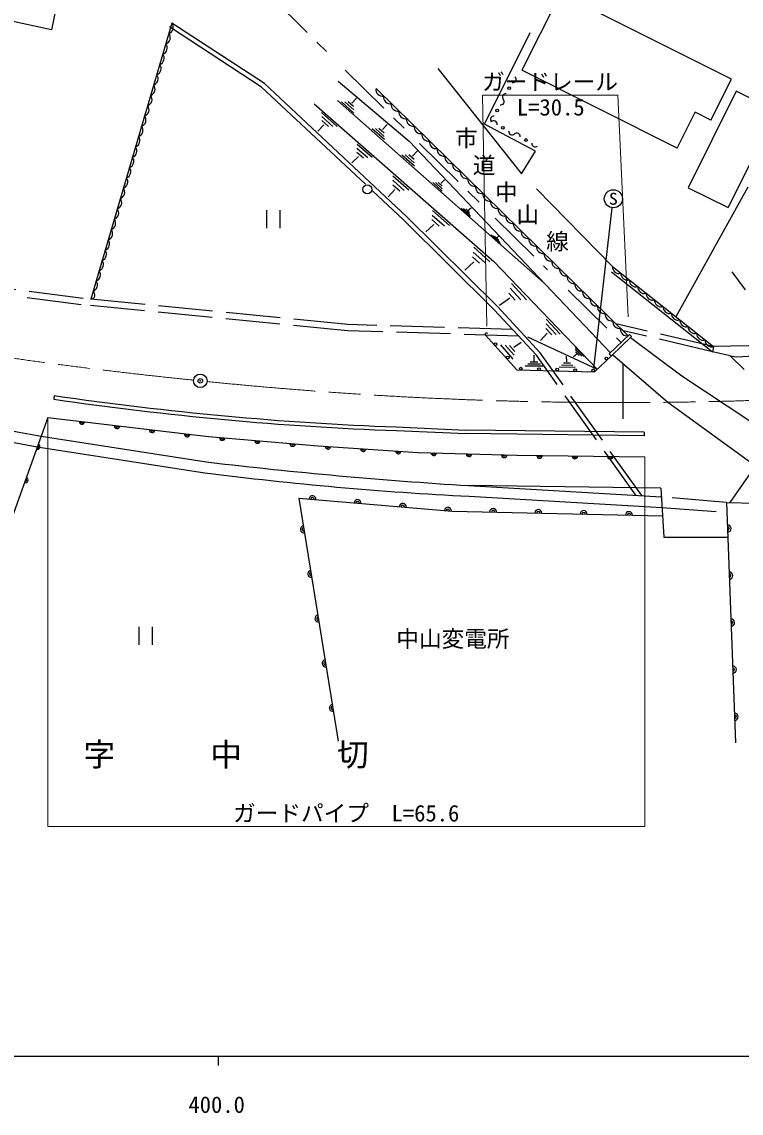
# Model space of a CAD drawing. Units: millimetres, scale not verified. Extents: x 40000 to 680000, y 20000 to 380000.
# Drawn here: x 446332 to 525762, y 198715 to 319309 of the extents above; entities that cross this region are included whole.
import ezdxf
from ezdxf.enums import TextEntityAlignment as Align

# ---------------------------------------------------------------- set-up
doc = ezdxf.new("R2010")
doc.units = ezdxf.units.MM
doc.header["$LTSCALE"] = 1000
doc.header["$PDMODE"] = 32
doc.header["$PDSIZE"] = 500
doc.linetypes.add('CHAIN', pattern=[18.5, 12, -1.5, 3.5, -1.5])
doc.linetypes.add('DASHED', pattern=[7.5, 6, -1.5])
for name, color, linetype, lineweight in [('M-BGD', 7, 'Continuous', 25), ('M-BGD-EXST', 7, 'Continuous', 25), ('M-BMK', 2, 'CHAIN', 13), ('M-BMK-SRVR', 3, 'Continuous', 25), ('M-STR-HTXT', 7, 'Continuous', 13), ('M-STR-STR1', 1, 'Continuous', 25), ('M-TTL-BAND', 7, 'Continuous', 25)]:
    doc.layers.add(name, color=color, linetype=linetype, lineweight=lineweight)
doc.layers.add('M-BMK-HTXT', color=7, linetype='Continuous')
doc.layers.add('M-OTRS', color=6, linetype='Continuous')
doc.styles.add('ＭＳ ゴシック', font='')
doc.styles.get('ＭＳ ゴシック').set_extended_font_data('MS Gothic')

msp = doc.modelspace()

# ---------------------------------------------------------------- linework, layer by layer
at = {"layer": 'M-BGD'}
for p, q in [((451425, 327047), (449604, 318442)), ((505801, 322447), (501542, 313964)), ((524688, 312965), (505801, 322447)), ((449604, 318442), (442093, 320032)), ((462908, 319165), (453939, 288653)), ((472807, 312087), (462635, 318746)), ((473118, 312481), (462908, 319165)), ((497410, 307987), (502460, 318118)), ((492269, 314163), (501517, 302511)), ((518704, 305348), (501542, 313964)), ((488815, 297788), (473118, 312481)), ((481245, 312748), (489093, 306131)), ((522417, 308442), (524688, 312965)), ((484268, 301360), (472807, 312087)), ((485443, 311927), (513296, 284607)), ((525201, 311640), (519904, 300968)), ((529610, 309452), (525201, 311640)), ((478615, 310258), (498435, 292837)), ((481199, 310603), (503984, 290465)), ((483001, 309219), (481636, 310479)), ((482975, 309579), (482000, 310479)), ((482949, 309939), (482364, 310479)), ((482769, 310329), (483275, 310869)), ((479426, 309294), (481141, 307736)), ((479450, 308844), (480675, 307732)), ((518704, 305348), (520692, 309308)), ((522417, 308442), (520692, 309308)), ((529610, 309452), (524313, 298780)), ((479694, 307910), (479030, 307229)), ((479474, 308395), (480209, 307727)), ((486326, 307012), (485756, 307530)), ((486156, 307397), (486674, 307966)), ((503068, 305006), (497410, 307987)), ((486361, 306289), (485031, 307496)), ((486344, 306651), (485394, 307513)), ((483340, 305360), (484528, 304310)), ((483349, 305806), (485011, 304336)), ((489093, 306131), (511331, 282735)), ((483525, 304441), (482788, 303733)), ((483332, 304914), (484045, 304284)), ((489681, 303346), (488298, 304589)), ((489665, 303713), (488678, 304601)), ((489650, 304080), (489057, 304613)), ((489475, 304473), (490020, 305041)), ((501517, 302511), (503068, 305006)), ((487296, 302289), (489063, 300731)), ((487303, 301795), (488565, 300682)), ((492751, 300579), (491718, 301541)), ((492740, 300857), (492003, 301545)), ((492730, 301135), (492287, 301548)), ((492600, 301435), (493010, 301857)), ((488468, 297428), (485053, 300624)), ((487525, 300785), (486788, 299970)), ((487310, 301300), (488067, 300633)), ((503155, 300862), (511544, 292263)), ((526512, 301021), (518536, 286719)), ((519904, 300968), (524313, 298780)), ((491643, 297960), (492993, 296760)), ((491666, 298467), (493556, 296787)), ((495858, 297807), (494843, 298699)), ((495818, 298026), (495093, 298663)), ((495778, 298245), (495343, 298628)), ((495631, 298498), (495946, 298773)), ((498495, 287492), (488468, 297428)), ((498854, 287840), (488815, 297788)), ((491831, 296917), (490953, 296118)), ((491621, 297454), (492431, 296734)), ((499176, 294804), (498114, 295773)), ((499078, 295004), (498320, 295696)), ((498980, 295203), (498525, 295618)), ((498788, 295452), (498950, 295636)), ((496243, 294402), (498028, 292774)), ((496093, 293325), (496858, 292628)), ((496168, 293864), (497443, 292701)), ((496256, 292773), (495266, 291856)), ((498435, 292837), (509870, 280915)), ((511544, 292263), (522702, 283415)), ((511463, 291681), (522596, 282853)), ((500246, 289861), (501434, 288586)), ((500386, 290389), (502048, 288604)), ((500212, 288767), (499081, 287946)), ((500107, 289332), (500819, 288567)), ((503149, 282457), (498495, 287492)), ((503569, 282740), (498854, 287840)), ((504218, 285942), (505318, 284767)), ((504245, 286447), (505785, 284802)), ((504355, 284904), (503613, 284094)), ((504190, 285437), (504850, 284732)), ((500598, 282045), (499233, 283620)), ((500681, 282461), (499706, 283586)), ((500763, 282877), (500178, 283552)), ((500656, 283342), (501488, 283916)), ((502172, 284511), (509870, 280915)), ((522702, 283415), (522596, 282853)), ((530778, 283613), (522702, 283415)), ((502899, 281830), (502905, 282482)), ((506512, 281723), (506461, 282381)), ((507599, 282573), (507245, 282286)), ((507415, 283327), (508413, 282330)), ((507440, 283089), (508152, 282376)), ((507464, 282851), (507892, 282423)), ((524541, 282396), (522596, 282853)), ((526093, 280875), (524541, 282396)), ((524541, 282396), (525271, 282305)), ((525271, 282305), (536378, 282916)), ((503883, 281250), (501906, 281250)), ((503602, 281467), (502190, 281467)), ((503322, 281685), (502474, 281685)), ((507440, 281130), (505673, 281147)), ((507171, 281351), (505908, 281364)), ((506902, 281573), (506144, 281581)), ((449907, 278019), (449873, 277616)), ((449192, 275577), (442935, 258108)), ((449192, 275577), (466954, 273477)), ((487679, 274538), (495374, 274202)), ((487696, 274141), (495369, 273802)), ((515064, 273558), (495369, 273802)), ((515069, 273958), (495374, 274202)), ((515069, 273958), (515064, 273558)), ((448456, 273522), (466959, 270650)), ((466954, 273477), (479046, 272469)), ((448037, 272353), (466540, 269481)), ((479046, 272469), (490084, 271736)), ((490084, 271736), (500986, 271416)), ((500986, 271416), (515108, 271232)), ((516891, 267775), (495669, 268063)), ((495669, 268063), (516947, 266826)), ((516891, 267775), (517212, 262370)), ((476923, 266677), (493839, 265242)), ((476923, 266677), (481274, 239837)), ((495739, 266889), (517017, 265652)), ((524133, 266197), (527426, 266126)), ((524133, 266197), (525141, 239632)), ((493839, 265242), (517073, 264710)), ((517212, 262370), (524278, 262370))]:
    msp.add_line(p, q, dxfattribs=at)
at = {"layer": 'M-BGD', "linetype": 'DASHED'}
for p, q in [((473587, 322344), (479986, 316022)), ((482052, 313980), (488549, 307560)), ((490248, 305882), (496820, 299388)), ((498604, 297625), (504383, 291914)), ((424827, 292428), (453939, 288653)), ((424608, 291751), (453859, 287957)), ((506658, 289666), (512523, 283871)), ((482332, 285863), (453939, 288653)), ((482287, 285164), (453859, 287957)), ((500514, 285307), (482332, 285863)), ((522702, 283415), (511931, 285946)), ((501180, 284587), (482287, 285164)), ((522596, 282853), (512718, 285175)), ((514127, 266990), (503149, 282457)), ((514786, 266952), (503569, 282740)), ((512698, 281457), (512685, 274537)), ((444007, 274329), (448456, 273522)), ((443852, 273112), (448037, 272353)), ((527386, 270311), (524507, 266189)), ((524133, 266197), (516947, 266826)), ((517017, 265652), (524175, 265102))]:
    msp.add_line(p, q, dxfattribs=at)
at = {"layer": 'M-BGD'}
msp.add_lwpolyline([(497542, 284681), (501005, 280843), (509564, 280624), (511430, 282402)], dxfattribs=at)
for centre in [(500156, 311980), (498832, 309501), (499448, 307592), (502004, 306253), (498638, 283691), (499977, 282206), (510902, 282106), (501438, 280982), (503437, 280931), (505436, 280880), (507436, 280828), (509435, 280777)]:
    msp.add_circle(centre, 150, dxfattribs=at)
for centre, radius, start, end in [((462321, 318718), 738, 290.03088, 37.20454), ((461985, 317578), 738, 290.03088, 37.20454), ((461650, 316439), 738, 290.03088, 37.20454), ((461315, 315299), 738, 290.03088, 37.20454), ((460980, 314159), 738, 290.03088, 37.20454), ((460645, 313019), 738, 290.03088, 37.20454), ((500544, 312967), 372, 261.03543, 42.78312), ((459975, 310739), 738, 290.03088, 37.20454), ((460310, 311879), 738, 290.03088, 37.20454), ((486168, 311822), 732, 171.73895, 279.3702), ((499767, 310993), 372, 81.03543, 222.78312), ((459640, 309599), 738, 290.03088, 37.20454), ((487012, 310994), 732, 171.73895, 279.3702), ((487856, 310166), 732, 171.73895, 279.3702), ((499221, 310488), 372, 261.03543, 42.78312), ((459305, 308459), 738, 290.03088, 37.20454), ((488700, 309338), 732, 171.73895, 279.3702), ((498443, 308513), 372, 81.03543, 222.78312), ((458969, 307319), 738, 290.03088, 37.20454), ((489544, 308510), 732, 171.73895, 279.3702), ((490388, 307682), 732, 171.73895, 279.3702), ((498427, 307974), 385, 352.88738, 131.82067), ((458634, 306179), 738, 290.03088, 37.20454), ((491232, 306854), 732, 171.73895, 279.3702), ((500469, 307209), 385, 172.88738, 311.82067), ((500983, 306635), 385, 352.88738, 131.82067), ((458299, 305040), 738, 290.03088, 37.20454), ((492076, 306027), 732, 171.73895, 279.3702), ((492920, 305199), 732, 171.73895, 279.3702), ((503025, 305871), 385, 172.88738, 311.82067), ((457964, 303900), 738, 290.03088, 37.20454), ((493764, 304371), 732, 171.73895, 279.3702), ((457629, 302760), 738, 290.03088, 37.20454), ((494608, 303543), 732, 171.73895, 279.3702), ((495452, 302715), 732, 171.73895, 279.3702), ((457294, 301620), 738, 290.03088, 37.20454), ((496296, 301887), 732, 171.73895, 279.3702), ((456959, 300480), 738, 290.03088, 37.20454), ((497140, 301059), 732, 171.73895, 279.3702), ((497984, 300232), 732, 171.73895, 279.3702), ((456624, 299340), 738, 290.03088, 37.20454), ((498828, 299404), 732, 171.73895, 279.3702), ((456289, 298200), 738, 290.03088, 37.20454), ((499672, 298576), 732, 171.73895, 279.3702), ((455953, 297060), 738, 290.03088, 37.20454), ((500516, 297748), 732, 171.73895, 279.3702), ((501360, 296920), 732, 171.73895, 279.3702), ((455618, 295920), 738, 290.03088, 37.20454), ((502204, 296092), 732, 171.73895, 279.3702), ((455283, 294780), 738, 290.03088, 37.20454), ((503048, 295264), 732, 171.73895, 279.3702), ((503892, 294437), 732, 171.73895, 279.3702), ((454948, 293641), 738, 290.03088, 37.20454), ((504736, 293609), 732, 171.73895, 279.3702), ((454613, 292501), 738, 290.03088, 37.20454), ((505581, 292781), 732, 171.73895, 279.3702), ((506425, 291953), 732, 171.73895, 279.3702), ((512281, 292236), 737, 177.94361, 285.22879), ((453943, 290221), 738, 290.03088, 37.20454), ((454278, 291361), 738, 290.03088, 37.20454), ((507269, 291125), 732, 171.73895, 279.3702), ((513210, 291499), 737, 177.94361, 285.22879), ((514140, 290762), 737, 177.94361, 285.22879), ((453909, 289136), 485, 273.46036, 53.77506), ((508113, 290297), 732, 171.73895, 279.3702), ((508957, 289469), 732, 171.73895, 279.3702), ((515070, 290024), 737, 177.94361, 285.22879), ((509801, 288642), 732, 171.73895, 279.3702), ((516000, 289287), 737, 177.94361, 285.22879), ((516930, 288550), 737, 177.94361, 285.22879), ((510645, 287814), 732, 171.73895, 279.3702), ((511489, 286986), 732, 171.73895, 279.3702), ((517860, 287812), 737, 177.94361, 285.22879), ((518789, 287075), 737, 177.94361, 285.22879), ((512333, 286158), 732, 171.73895, 279.3702), ((519719, 286338), 737, 177.94361, 285.22879), ((497653, 284781), 150, 42.06433, 222.06433), ((513177, 285330), 732, 171.73895, 279.3702), ((520649, 285600), 737, 177.94361, 285.22879), ((521579, 284863), 737, 177.94361, 285.22879), ((522509, 284126), 737, 177.94361, 285.22879), ((500484, 620979), 347074, 261.61516, 267.88848), ((500865, 624286), 349996, 261.62824, 267.84092), ((452972, 275130), 300, 173.25653, 353.25653), ((452972, 275130), 150, 173.25653, 353.25653), ((456845, 274672), 300, 173.25653, 353.25653), ((456845, 274672), 150, 173.25653, 353.25653), ((460718, 274214), 300, 173.25653, 353.25653), ((460718, 274214), 150, 173.25653, 353.25653), ((464591, 273756), 300, 173.25653, 353.25653), ((464591, 273756), 150, 173.25653, 353.25653), ((448036, 272350), 300, 250.29357, 70.29357), ((468469, 273351), 300, 175.23636, 355.23636), ((468469, 273351), 150, 175.23636, 355.23636), ((472356, 273027), 300, 175.23636, 355.23636), ((472356, 273027), 150, 175.23636, 355.23636), ((476242, 272703), 300, 175.23636, 355.23636), ((476242, 272703), 150, 175.23636, 355.23636), ((448036, 272350), 150, 250.29357, 70.29357), ((480130, 272397), 300, 176.2017, 356.2017), ((480130, 272397), 150, 176.2017, 356.2017), ((484021, 272139), 300, 176.2017, 356.2017), ((484021, 272139), 150, 176.2017, 356.2017), ((487913, 271881), 300, 176.2017, 356.2017), ((487913, 271881), 150, 176.2017, 356.2017), ((491807, 271686), 300, 178.31532, 358.31532), ((491807, 271686), 150, 178.31532, 358.31532), ((495706, 271571), 300, 178.31532, 358.31532), ((495706, 271571), 150, 178.31532, 358.31532), ((499604, 271456), 300, 178.31532, 358.31532), ((499604, 271456), 150, 178.31532, 358.31532), ((503503, 271383), 300, 179.25622, 359.25622), ((503503, 271383), 150, 179.25622, 359.25622), ((528080, 788253), 521199, 263.26536, 266.43471), ((507403, 271332), 300, 179.25622, 359.25622), ((507403, 271332), 150, 179.25622, 359.25622), ((511303, 271282), 300, 179.25622, 359.25622), ((511303, 271282), 150, 179.25622, 359.25622), ((446721, 268679), 300, 250.29357, 70.29357), ((514828, 647640), 381230, 262.72323, 267.12992), ((446721, 268679), 150, 250.29357, 70.29357), ((478430, 266549), 385, 355.15078, 175.15078), ((478430, 266549), 192, 355.15078, 175.15078), ((483412, 266126), 385, 355.15078, 175.15078), ((483412, 266126), 192, 355.15078, 175.15078), ((488395, 265704), 385, 355.15078, 175.15078), ((488395, 265704), 192, 355.15078, 175.15078), ((493377, 265281), 385, 355.15078, 175.15078), ((493377, 265281), 192, 355.15078, 175.15078), ((498374, 265138), 385, 358.68978, 178.68978), ((498374, 265138), 192, 358.68978, 178.68978), ((503373, 265024), 385, 358.68978, 178.68978), ((503373, 265024), 192, 358.68978, 178.68978), ((508371, 264909), 385, 358.68978, 178.68978), ((508371, 264909), 192, 358.68978, 178.68978), ((513370, 264795), 385, 358.68978, 178.68978), ((513370, 264795), 192, 358.68978, 178.68978), ((477481, 263235), 385, 99.20845, 279.20845), ((477481, 263235), 192, 99.20845, 279.20845), ((524243, 263307), 400, 272.17225, 92.17225), ((524243, 263307), 200, 272.17225, 92.17225), ((478281, 258300), 385, 99.20845, 279.20845), ((478281, 258300), 192, 99.20845, 279.20845), ((524440, 258111), 400, 272.17225, 92.17225), ((524440, 258111), 200, 272.17225, 92.17225), ((479081, 253364), 385, 99.20845, 279.20845), ((479081, 253364), 192, 99.20845, 279.20845), ((524637, 252914), 400, 272.17225, 92.17225), ((524637, 252914), 200, 272.17225, 92.17225), ((479881, 248428), 385, 99.20845, 279.20845), ((479881, 248428), 192, 99.20845, 279.20845), ((524834, 247718), 400, 272.17225, 92.17225), ((524834, 247718), 200, 272.17225, 92.17225), ((480681, 243493), 385, 99.20845, 279.20845), ((480681, 243493), 192, 99.20845, 279.20845), ((525031, 242522), 400, 272.17225, 92.17225), ((525031, 242522), 200, 272.17225, 92.17225)]:
    msp.add_arc(centre, radius, start, end, dxfattribs=at)
at = {"layer": 'M-BGD-EXST'}
for p, q in [((473358, 298504), (473358, 296504)), ((474858, 296504), (474858, 298504)), ((509482, 281001), (511533, 298762)), ((524723, 291692), (526223, 289692)), ((459242, 252473), (459242, 250473)), ((460742, 250473), (460742, 252473))]:
    msp.add_line(p, q, dxfattribs=at)
for centre, radius in [((484479, 300798), 500), ((511649, 299755), 1000)]:
    msp.add_circle(centre, radius, dxfattribs=at)
at = {"layer": 'M-BMK'}
for centre, radius, start, end in [((517132, 789324), 512239, 258.92826, 264.19134), ((512466, 726933), 449697, 264.16939, 276.27189)]:
    msp.add_arc(centre, radius, start, end, dxfattribs=at)
at = {"layer": 'M-BMK-SRVR'}
msp.add_circle((466037, 279639), 750, dxfattribs=at)
at = {"layer": 'M-OTRS'}
msp.add_point((466037, 279639), dxfattribs=at)
at = {"layer": 'M-STR-HTXT'}
for p, q in [((497661, 285686), (497182, 311218)), ((497182, 311218), (512130, 311218)), ((513268, 286713), (512130, 311218)), ((449192, 275577), (449192, 230395)), ((515108, 271232), (515108, 230395)), ((515108, 230395), (449192, 230395))]:
    msp.add_line(p, q, dxfattribs=at)
at = {"layer": 'M-STR-STR1'}
for p, q in [((511200, 282610), (513439, 284744)), ((513439, 284744), (513670, 284536)), ((511430, 282402), (513670, 284536)), ((511200, 282610), (511430, 282402))]:
    msp.add_line(p, q, dxfattribs=at)
for points in [[(513547, 284419), (519218, 280173), (529237, 273568)], [(511567, 282532), (517677, 277280), (526925, 270557)]]:
    msp.add_lwpolyline(points, dxfattribs=at)
at = {"layer": 'M-TTL-BAND'}
for p, q in [((40000, 205000), (579000, 205000)), ((468000, 205000), (468000, 204000))]:
    msp.add_line(p, q, dxfattribs=at)

# ---------------------------------------------------------------- texts
at = {"layer": 'M-BGD-EXST', "style": 'ＭＳ ゴシック', "width": 1.1}
msp.add_text('S', height=1320, dxfattribs=at).set_placement((511649, 299755), align=Align.MIDDLE_CENTER)
at = {"layer": 'M-BMK-HTXT', "style": 'ＭＳ ゴシック'}
msp.add_text('市', height=1833, dxfattribs=at).set_placement((494171, 304982), align=Align.BOTTOM_LEFT)
for s, p in [('道', (497371, 303460)), ('中', (499836, 300482)), ('山', (502197, 298018)), ('線', (505483, 295041))]:
    msp.add_text(s, height=1833, dxfattribs=at).set_placement(p, align=Align.MIDDLE_CENTER)
for s, height, p in [('中山変電所', 1833, (493932, 249672)), ('字\u3000\u3000\u3000中\u3000\u3000\u3000切', 2566, (468891, 236295))]:
    msp.add_text(s, height=height, dxfattribs=at).set_placement(p, align=Align.BOTTOM_CENTER)
at = {"layer": 'M-STR-HTXT', "style": 'ＭＳ ゴシック'}
for s, p in [('ガードレール', (504656, 311218)), ('L=30.5', (504738, 308401)), ('ガードパイプ\u3000L=65.6', (482150, 230395))]:
    msp.add_text(s, height=1833, dxfattribs=at).set_placement(p, align=Align.BOTTOM_CENTER)
at = {"layer": 'M-TTL-BAND', "style": 'ＭＳ ゴシック'}
msp.add_text('400.0', height=1833, dxfattribs=at).set_placement((467844, 198195), align=Align.BOTTOM_CENTER)

doc.saveas('drawing.dxf')
